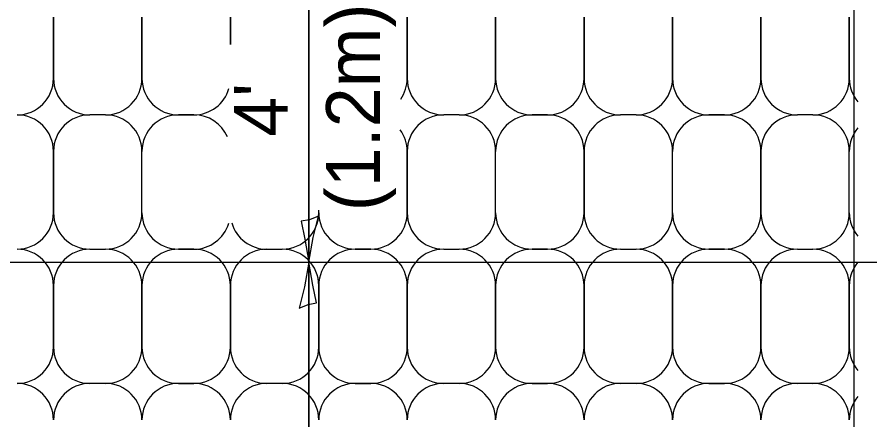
# Model space of a CAD drawing. Extents: x 99735 to 110633, y 79090 to 87272.
# Drawn here: x 107750.4 to 107861.6, y 82908.6 to 82961 of the extents above; entities that cross this region are included whole.
import ezdxf

# ---------------------------------------------------------------- set-up
doc = ezdxf.new("R2010")
doc.units = 0
doc.layers.add('Sheets_General Details', color=7, linetype='Continuous')

msp = doc.modelspace()

# ---------------------------------------------------------------- linework, layer by layer
at = {"layer": 'Sheets_General Details'}
for p, q in [((107859.55, 82824.63), (107859.55, 83055.67)), ((107788.46, 82736.79), (107788.46, 83027.07)), ((107788.46, 82974.16), (107788.46, 82929.13)), ((107755.19, 82961.05), (107755.19, 82953.06)), ((107755.19, 82953.06), (107755.19, 82961.05)), ((107766.72, 82961.05), (107766.72, 82953.06)), ((107766.72, 82953.06), (107766.72, 82961.05)), ((107778.24, 82961.05), (107778.24, 82957.48)), ((107778.24, 82957.48), (107778.24, 82961.05)), ((107801.29, 82953.06), (107801.29, 82961.05)), ((107801.29, 82961.05), (107801.29, 82953.06)), ((107812.81, 82961.05), (107812.81, 82953.06)), ((107812.81, 82953.06), (107812.81, 82961.05)), ((107824.33, 82961.05), (107824.33, 82953.06)), ((107824.33, 82953.06), (107824.33, 82961.05)), ((107835.86, 82961.05), (107835.86, 82953.06)), ((107835.86, 82953.06), (107835.86, 82961.05)), ((107847.38, 82961.05), (107847.38, 82953.06)), ((107847.38, 82953.06), (107847.38, 82961.05)), ((107858.9, 82961.05), (107858.9, 82953.06)), ((107858.9, 82953.06), (107858.9, 82961.05)), ((107761.97, 82948.31), (107759.94, 82948.31)), ((107761.97, 82948.31), (107759.94, 82948.31)), ((107771.47, 82948.31), (107773.49, 82948.31)), ((107773.49, 82948.31), (107771.47, 82948.31)), ((107808.06, 82948.31), (107806.04, 82948.31)), ((107808.06, 82948.31), (107806.04, 82948.31)), ((107817.56, 82948.31), (107819.58, 82948.31)), ((107819.58, 82948.31), (107817.56, 82948.31)), ((107831.11, 82948.31), (107829.08, 82948.31)), ((107831.11, 82948.31), (107829.08, 82948.31)), ((107840.61, 82948.31), (107842.63, 82948.31)), ((107842.63, 82948.31), (107840.61, 82948.31)), ((107854.15, 82948.31), (107852.13, 82948.31)), ((107854.15, 82948.31), (107852.13, 82948.31)), ((107755.19, 82935.57), (107755.19, 82943.56)), ((107755.19, 82943.56), (107755.19, 82935.57)), ((107755.19, 82943.56), (107755.19, 82935.57)), ((107766.72, 82935.57), (107766.72, 82943.56)), ((107766.72, 82935.57), (107766.72, 82943.56)), ((107766.72, 82935.57), (107766.72, 82943.56)), ((107801.29, 82935.57), (107801.29, 82943.56)), ((107801.29, 82943.56), (107801.29, 82935.57)), ((107801.29, 82943.56), (107801.29, 82935.57)), ((107812.81, 82935.57), (107812.81, 82943.56)), ((107812.81, 82935.57), (107812.81, 82943.56)), ((107812.81, 82935.57), (107812.81, 82943.56)), ((107824.33, 82935.57), (107824.33, 82943.56)), ((107824.33, 82943.56), (107824.33, 82935.57)), ((107824.33, 82943.56), (107824.33, 82935.57)), ((107835.86, 82935.57), (107835.86, 82943.56)), ((107835.86, 82935.57), (107835.86, 82943.56)), ((107835.86, 82935.57), (107835.86, 82943.56)), ((107847.38, 82935.57), (107847.38, 82943.56)), ((107847.38, 82943.56), (107847.38, 82935.57)), ((107847.38, 82943.56), (107847.38, 82935.57)), ((107858.9, 82935.57), (107858.9, 82943.56)), ((107858.9, 82935.57), (107858.9, 82943.56)), ((107858.9, 82935.57), (107858.9, 82943.56)), ((107789.76, 82935.57), (107789.76, 82935.9)), ((107789.76, 82935.57), (107789.76, 82935.9)), ((107789.76, 82935.57), (107789.76, 82935.9)), ((107759.94, 82930.82), (107761.97, 82930.82)), ((107759.94, 82930.82), (107761.97, 82930.82)), ((107771.47, 82930.82), (107773.49, 82930.82)), ((107771.47, 82930.82), (107773.49, 82930.82)), ((107773.49, 82930.82), (107771.47, 82930.82)), ((107782.99, 82930.82), (107785.01, 82930.82)), ((107782.99, 82930.82), (107785.01, 82930.82)), ((107794.51, 82930.82), (107796.54, 82930.82)), ((107794.51, 82930.82), (107796.54, 82930.82)), ((107796.54, 82930.82), (107794.51, 82930.82)), ((107806.04, 82930.82), (107808.06, 82930.82)), ((107806.04, 82930.82), (107808.06, 82930.82)), ((107817.56, 82930.82), (107819.58, 82930.82)), ((107817.56, 82930.82), (107819.58, 82930.82)), ((107819.58, 82930.82), (107817.56, 82930.82)), ((107829.08, 82930.82), (107831.11, 82930.82)), ((107829.08, 82930.82), (107831.11, 82930.82)), ((107840.61, 82930.82), (107842.63, 82930.82)), ((107840.61, 82930.82), (107842.63, 82930.82)), ((107842.63, 82930.82), (107840.61, 82930.82)), ((107852.13, 82930.82), (107854.15, 82930.82)), ((107852.13, 82930.82), (107854.15, 82930.82)), ((107585.95, 82929.13), (107859.55, 82929.13)), ((107788.46, 82929.13), (107788.46, 82824.63)), ((107859.55, 82929.13), (107987.14, 82929.13)), ((107755.19, 82926.07), (107755.19, 82918.08)), ((107755.19, 82918.08), (107755.19, 82926.07)), ((107766.72, 82926.07), (107766.72, 82918.08)), ((107766.72, 82918.08), (107766.72, 82926.07)), ((107778.24, 82926.07), (107778.24, 82918.08)), ((107778.24, 82918.08), (107778.24, 82926.07)), ((107789.76, 82926.07), (107789.76, 82918.08)), ((107789.76, 82918.08), (107789.76, 82926.07)), ((107801.29, 82926.07), (107801.29, 82918.08)), ((107801.29, 82918.08), (107801.29, 82926.07)), ((107812.81, 82926.07), (107812.81, 82918.08)), ((107812.81, 82918.08), (107812.81, 82926.07)), ((107824.33, 82926.07), (107824.33, 82918.08)), ((107824.33, 82918.08), (107824.33, 82926.07)), ((107835.86, 82926.07), (107835.86, 82918.08)), ((107835.86, 82918.08), (107835.86, 82926.07)), ((107847.38, 82926.07), (107847.38, 82918.08)), ((107847.38, 82918.08), (107847.38, 82926.07)), ((107858.9, 82926.07), (107858.9, 82918.08)), ((107858.9, 82918.08), (107858.9, 82926.07)), ((107761.97, 82913.33), (107759.94, 82913.33)), ((107761.97, 82913.33), (107759.94, 82913.33)), ((107771.47, 82913.33), (107773.49, 82913.33)), ((107773.49, 82913.33), (107771.47, 82913.33)), ((107785.01, 82913.33), (107782.99, 82913.33)), ((107785.01, 82913.33), (107782.99, 82913.33)), ((107794.51, 82913.33), (107796.54, 82913.33)), ((107796.54, 82913.33), (107794.51, 82913.33)), ((107808.06, 82913.33), (107806.04, 82913.33)), ((107808.06, 82913.33), (107806.04, 82913.33)), ((107817.56, 82913.33), (107819.58, 82913.33)), ((107819.58, 82913.33), (107817.56, 82913.33)), ((107831.11, 82913.33), (107829.08, 82913.33)), ((107831.11, 82913.33), (107829.08, 82913.33)), ((107840.61, 82913.33), (107842.63, 82913.33)), ((107842.63, 82913.33), (107840.61, 82913.33)), ((107854.15, 82913.33), (107852.13, 82913.33)), ((107854.15, 82913.33), (107852.13, 82913.33))]:
    msp.add_line(p, q, dxfattribs=at)
for points in [[(107789.71, 82935.13), (107788.56, 82934.64), (107787.46, 82934.46), (107787.94, 82932.13), (107788.46, 82929.13), (107789.04, 82932.33)], [(107787.2, 82923.14), (107788.36, 82923.62), (107789.46, 82923.81), (107788.98, 82926.13), (107788.46, 82929.13), (107787.88, 82925.93)]]:
    msp.add_lwpolyline(points, close=True, dxfattribs=at)
for centre, start, end in [((107750.44, 82953.06), 270, 360), ((107759.94, 82953.06), 180, 270), ((107761.97, 82953.06), 270, 360), ((107771.47, 82953.06), 180, 270), ((107796.54, 82953.06), 325.2494, 360), ((107806.04, 82953.06), 180, 270), ((107808.06, 82953.06), 270, 360), ((107817.56, 82953.06), 180, 270), ((107819.58, 82953.06), 270, 360), ((107829.08, 82953.06), 180, 270), ((107831.11, 82953.06), 270, 360), ((107840.61, 82953.06), 180, 270), ((107842.63, 82953.06), 270, 360), ((107852.13, 82953.06), 180, 270), ((107854.15, 82953.06), 270, 360), ((107863.65, 82953.06), 180, 219.879), ((107773.49, 82953.06), 270, 343.8788), ((107750.44, 82943.56), 0, 90), ((107759.94, 82943.56), 90, 180), ((107761.97, 82943.56), 0, 90), ((107771.47, 82943.56), 90, 180), ((107773.49, 82943.56), 23.4224, 90), ((107806.04, 82943.56), 90, 180), ((107808.06, 82943.56), 0, 90), ((107817.56, 82943.56), 90, 180), ((107819.58, 82943.56), 0, 90), ((107829.08, 82943.56), 90, 180), ((107831.11, 82943.56), 0, 90), ((107840.61, 82943.56), 90, 180), ((107842.63, 82943.56), 0, 90), ((107852.13, 82943.56), 90, 180), ((107854.15, 82943.56), 0, 90), ((107863.65, 82943.56), 140.121, 180), ((107796.54, 82943.56), 0, 36.0708), ((107750.44, 82935.57), 270, 360), ((107759.94, 82935.57), 180, 270), ((107761.97, 82935.57), 270, 360), ((107771.47, 82935.57), 180, 270), ((107785.01, 82935.57), 270, 360), ((107794.51, 82935.57), 180, 270), ((107796.54, 82935.57), 270, 360), ((107806.04, 82935.57), 180, 270), ((107808.06, 82935.57), 270, 360), ((107817.56, 82935.57), 180, 270), ((107819.58, 82935.57), 270, 360), ((107829.08, 82935.57), 180, 270), ((107831.11, 82935.57), 270, 360), ((107840.61, 82935.57), 180, 270), ((107842.63, 82935.57), 270, 360), ((107852.13, 82935.57), 180, 270), ((107854.15, 82935.57), 270, 360), ((107863.65, 82935.57), 180, 219.879), ((107773.49, 82935.57), 270, 343.1462), ((107782.99, 82935.57), 196.1362, 270), ((107750.44, 82926.07), 0, 90), ((107759.94, 82926.07), 90, 180), ((107761.97, 82926.07), 0, 90), ((107771.47, 82926.07), 90, 180), ((107773.49, 82926.07), 0, 90), ((107782.99, 82926.07), 90, 180), ((107785.01, 82926.07), 0, 90), ((107794.51, 82926.07), 90, 180), ((107796.54, 82926.07), 0, 90), ((107806.04, 82926.07), 90, 180), ((107808.06, 82926.07), 0, 90), ((107817.56, 82926.07), 90, 180), ((107819.58, 82926.07), 0, 90), ((107829.08, 82926.07), 90, 180), ((107831.11, 82926.07), 0, 90), ((107840.61, 82926.07), 90, 180), ((107842.63, 82926.07), 0, 90), ((107852.13, 82926.07), 90, 180), ((107854.15, 82926.07), 0, 90), ((107863.65, 82926.07), 140.121, 180), ((107750.44, 82918.08), 270, 360), ((107759.94, 82918.08), 180, 270), ((107761.97, 82918.08), 270, 360), ((107771.47, 82918.08), 180, 270), ((107773.49, 82918.08), 270, 360), ((107782.99, 82918.08), 180, 270), ((107785.01, 82918.08), 270, 360), ((107794.51, 82918.08), 180, 270), ((107796.54, 82918.08), 270, 360), ((107806.04, 82918.08), 180, 270), ((107808.06, 82918.08), 270, 360), ((107817.56, 82918.08), 180, 270), ((107819.58, 82918.08), 270, 360), ((107829.08, 82918.08), 180, 270), ((107831.11, 82918.08), 270, 360), ((107840.61, 82918.08), 180, 270), ((107842.63, 82918.08), 270, 360), ((107852.13, 82918.08), 180, 270), ((107854.15, 82918.08), 270, 360), ((107863.65, 82918.08), 180, 219.879), ((107750.44, 82908.58), 0, 90), ((107759.94, 82908.58), 90, 180), ((107761.97, 82908.58), 0, 90), ((107771.47, 82908.58), 90, 180), ((107773.49, 82908.58), 0, 90), ((107782.99, 82908.58), 90, 180), ((107785.01, 82908.58), 0, 90), ((107794.51, 82908.58), 90, 180), ((107796.54, 82908.58), 0, 90), ((107806.04, 82908.58), 90, 180), ((107808.06, 82908.58), 0, 90), ((107817.56, 82908.58), 90, 180), ((107819.58, 82908.58), 0, 90), ((107829.08, 82908.58), 90, 180), ((107831.11, 82908.58), 0, 90), ((107840.61, 82908.58), 90, 180), ((107842.63, 82908.58), 0, 90), ((107852.13, 82908.58), 90, 180), ((107854.15, 82908.58), 0, 90), ((107863.65, 82908.58), 140.121, 180)]:
    msp.add_arc(centre, 4.75, start, end, dxfattribs=at)

# ---------------------------------------------------------------- texts
for s, p in [('(1.2m)', (107797.72, 82935.76)), ("4'", (107785.72, 82945.46))]:
    msp.add_text(s, height=7, rotation=90, dxfattribs=at).set_placement(p)

doc.saveas('drawing.dxf')
